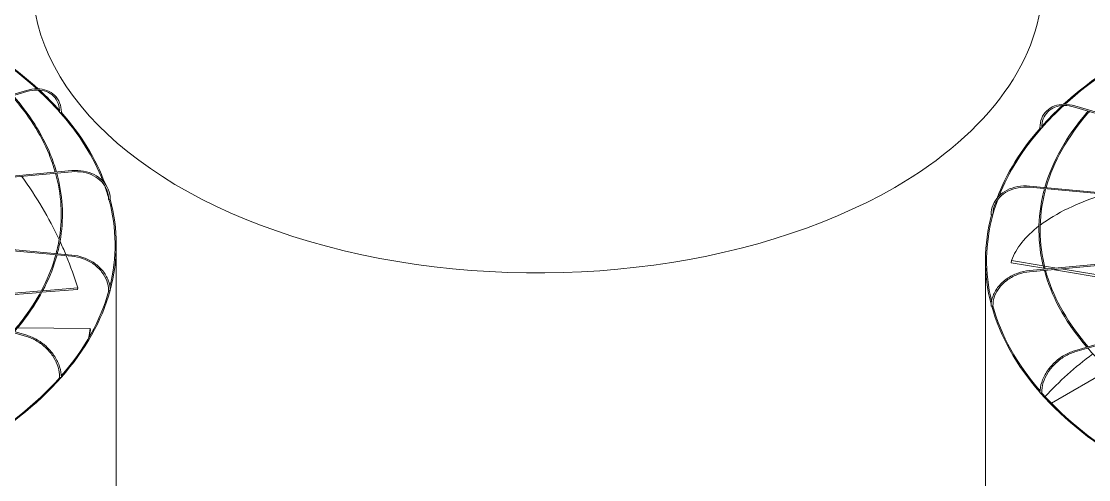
# Model space of a CAD drawing. Header units: millimetres. Extents: x -312439 to 477422, y -331570 to 212570.
# Drawn here: x 396825 to 397379, y 107688 to 107926 of the extents above; entities that cross this region are included whole.
import ezdxf

# ---------------------------------------------------------------- set-up
doc = ezdxf.new("R2010")
doc.units = ezdxf.units.MM

msp = doc.modelspace()

# ---------------------------------------------------------------- linework, layer by layer
at = {"color": 0, "linetype": 'Continuous', "lineweight": 0, "extrusion": (0, 0.816497, 0.57735)}
for p, q in [((396827.703, 107890.06), (396635.536, 107833.53)), ((396635.945, 107833.012), (396827.876, 107889.473)), ((397371.537, 107881.435), (397563.467, 107824.974)), ((397563.876, 107825.492), (397371.709, 107882.023)), ((396851.18, 107848.46), (396637.881, 107828.955)), ((396851.235, 107847.85), (396637.995, 107828.351)), ((397348.177, 107839.812), (397561.418, 107820.313)), ((397561.532, 107820.917), (397348.233, 107840.422)), ((396637.794, 107824.225), (396851.235, 107804.707)), ((396634.847, 107819.23), (396827.703, 107762.496)), ((396635.306, 107819.733), (396827.876, 107763.084)), ((396851.18, 107804.097), (396637.613, 107823.626)), ((397561.619, 107816.187), (397348.177, 107796.669)), ((397348.233, 107796.059), (397561.799, 107815.588)), ((397564.106, 107811.695), (397371.537, 107755.046)), ((397371.709, 107754.458), (397564.566, 107811.192)), ((397325.325, 107661.228), (397325.325, 107801.968)), ((397338.729, 107800.71), (397338.894, 107801.855)), ((397355.584, 107797.904), (397338.729, 107800.71)), ((397338.894, 107801.855), (397355.281, 107799.127)), ((397355.937, 107799.018), (397362.292, 107797.96)), ((397357.746, 107797.544), (397356.245, 107797.794)), ((397419.562, 107787.252), (397360.13, 107797.147)), ((397364.677, 107797.563), (397418.88, 107788.538)), ((396769.846, 107780.841), (396835.407, 107786.144)), ((396854.117, 107786.899), (396835.708, 107785.41)), ((396836.131, 107786.202), (396854.323, 107787.674)), ((396854.117, 107786.899), (396854.323, 107787.674)), ((396834.979, 107785.351), (396770.038, 107780.098)), ((396860.735, 107766.7), (396823.07, 107766.909)), ((396860.9, 107765.939), (396860.735, 107766.7)), ((397359.606, 107727.844), (397389.56, 107745.137))]:
    msp.add_line(p, q, dxfattribs=at)
at = {"color": 3, "linetype": 'Continuous', "lineweight": 0, "extrusion": (0, 0.816497, 0.57735)}
msp.add_line((396874.304, 107669.266), (396874.304, 107810.006), dxfattribs=at)
at = {"color": 0, "linetype": 'Continuous', "lineweight": 0}
for centre, major_axis, ratio, start_param, end_param in [((397092.854, 107946.841), (-262.225, 0), 0.5773503, 0, 2.3561945), ((397092.854, 107946.841), (-262.225, 0), 0.5773503, 2.3561945, 3.1415927), ((396612.079, 107810.006), (-261.613, 0), 0.5773503, 3.7066773, 3.9265771), ((396612.079, 107810.006), (-262.225, 0), 0.5773503, 3.705131, 3.9265633), ((397587.55, 107801.968), (-261.613, 0), 0.5773503, 5.4234857, 5.718128), ((397587.55, 107801.968), (-262.225, 0), 0.5773503, 5.4989549, 5.7196003), ((396612.079, 107810.006), (-261.613, 0), 0.5773503, 3.6151503, 3.7017035), ((396612.079, 107810.006), (-262.225, 0), 0.5773503, 3.6198551, 3.6998544), ((397587.55, 107801.968), (-261.613, 0), 0.5773503, 5.7230202, 5.8115447), ((397587.55, 107801.968), (-262.225, 0), 0.5773503, 5.7247725, 5.8068149), ((396845.206, 107878.68), (-0.306, 0.005), 0.5715189, 0, 0.4809344), ((396845.206, 107878.68), (-0.306, 0.005), 0.5715189, 0.4809344, 2.0517307), ((396612.079, 107810.006), (-261.613, 0), 0.5773503, 3.3623861, 3.6122993), ((396845.479, 107878.76), (-0.306, 0), 0.5773503, 1.5184711, 3.1415927), ((396612.079, 107810.006), (-262.225, 0), 0.5773503, 3.3525846, 3.6125039), ((397587.55, 107801.968), (-262.225, 0), 0.5773503, 5.8129334, 6.0685314), ((397587.55, 107801.968), (-261.613, 0), 0.5773503, 5.8119417, 6.0598961), ((397353.934, 107870.722), (0.306, 0), 0.5773503, 3.1415927, 4.7647143), ((397354.206, 107870.642), (0.306, 0.005), 0.5715189, 4.2314546, 5.8022509), ((397354.206, 107870.642), (0.306, 0.005), 0.5715189, 5.8022509, 6.2831853), ((396612.285, 107768.097), (244.29, -64.884), 0.7560981, 0.5676523, 0.7441319), ((396612.079, 107810.006), (-261.613, 0), 0.5773503, 3.3053341, 3.3466211), ((397587.714, 107760.43), (-250.189, 35.961), 0.3284711, 5.6885713, 5.965771), ((396870.514, 107833.71), (-0.306, 0.006), 0.5752952, 0, 0.1678974), ((396870.514, 107833.71), (-0.306, 0.006), 0.5752952, 0.1678974, 1.7386937), ((396612.079, 107810.006), (-261.613, 0), 0.5773503, 2.9976529, 3.2980059), ((396870.817, 107833.738), (-0.306, 0), 0.5773503, 1.2043118, 3.1415927), ((396612.079, 107810.006), (-262.225, 0), 0.5773503, 2.9856485, 3.2984345), ((397587.55, 107801.968), (-261.613, 0), 0.5773503, 6.0736106, 6.1250005), ((397587.55, 107801.968), (-262.225, 0), 0.5773503, 6.126925, 6.4343205), ((397587.55, 107801.968), (-261.613, 0), 0.5773503, 6.1262297, 6.4235661), ((397328.596, 107825.7), (0.306, 0), 0.5773503, 3.1415927, 5.0788735), ((397328.898, 107825.672), (0.306, 0.006), 0.5752952, 4.5444916, 6.1152879), ((397328.898, 107825.672), (0.306, 0.006), 0.5752952, 6.1152879, 6.2831853), ((397587.714, 107760.43), (-250.189, 35.961), 0.3284711, 5.9728515, 6.2156373), ((396612.285, 107768.097), (244.29, -64.884), 0.7560981, 0.5274276, 0.562586), ((396612.285, 107768.097), (244.29, -64.884), 0.7560981, 0.4379774, 0.5241031), ((396612.079, 107810.006), (-261.613, 0), 0.5773503, 2.6753447, 2.9836943), ((396612.079, 107810.006), (-262.225, 0), 0.5773503, 2.6707914, 2.9843582), ((396870.514, 107786.426), (-0.306, 0.006), 0.5792658, 0, 1.4246091), ((396870.817, 107786.398), (-0.306, 0), 0.5773503, 0.8901525, 3.1415927), ((397328.596, 107778.361), (0.306, 0), 0.5773503, 3.1415927, 5.3930328), ((397587.55, 107801.968), (-262.225, 0), 0.5773503, 0.15775, 0.4689102), ((397328.898, 107778.388), (0.306, 0.006), 0.5792658, 4.8585762, 6.2831853), ((397587.55, 107801.968), (-261.613, 0), 0.5773503, 0.1573017, 0.4645126), ((396611.915, 107768.083), (247.048, 53.431), 0.7719474, 5.9775334, 6.0030301), ((396612.079, 107767.322), (247.048, 53.431), 0.7719474, 5.9850347, 6.0030301), ((397587.55, 107660.728), (-261.613, 0), 0.5773503, 5.6218563, 5.7966666), ((396612.079, 107810.006), (-262.225, 0), 0.5773503, 2.0421116, 2.6702774), ((396612.079, 107810.006), (-261.613, 0), 0.5773503, 2.358999, 2.669365), ((396845.206, 107741.456), (-0.306, 0.005), 0.5830421, 0, 1.1094484), ((396845.479, 107741.376), (-0.306, 0), 0.5773503, 0.5759933, 3.1415927), ((397353.934, 107733.338), (0.306, 0), 0.5773503, 3.1415927, 5.7071921), ((397587.55, 107801.968), (-262.225, 0), 0.5773503, 0.4717795, 0.7837457), ((397354.206, 107733.418), (0.306, 0.005), 0.5830421, 5.1737369, 6.2831853), ((397587.55, 107801.968), (-261.613, 0), 0.5773503, 0.4715588, 0.781436)]:
    msp.add_ellipse(centre, major_axis=major_axis, ratio=ratio, start_param=start_param, end_param=end_param, dxfattribs=at)
for points, knots in [([(396845.785, 107878.76), (396845.785, 107880.493), (396845.486, 107882.143), (396844.31, 107885.112), (396843.434, 107886.431), (396841.193, 107888.598), (396839.829, 107889.446), (396836.758, 107890.587), (396835.051, 107890.881), (396831.463, 107890.894), (396829.581, 107890.613), (396827.703, 107890.06)], [4.712389, 4.712389, 4.712389, 4.712389, 5.0265482, 5.0265482, 5.3407075, 5.3407075, 5.6548668, 5.6548668, 5.969026, 5.969026, 6.2831853, 6.2831853, 6.2831853, 6.2831853]), ([(396842.637, 107847.679), (396841.749, 107850.787), (396840.673, 107853.878), (396835.094, 107867.415), (396828.593, 107877.591), (396820.086, 107887.181)], [4.09036759, 4.09036759, 4.09036759, 4.09036759, 4.16055829, 4.16055829, 4.40029723, 4.40029723, 4.40029723, 4.40029723]), ([(396843.257, 107847.735), (396842.372, 107850.854), (396841.297, 107853.955), (396835.725, 107867.545), (396829.228, 107877.755), (396820.735, 107887.372)], [4.08953528, 4.08953528, 4.08953528, 4.08953528, 4.15944113, 4.15944113, 4.39851052, 4.39851052, 4.39851052, 4.39851052]), ([(396827.876, 107889.473), (396829.692, 107890.007), (396831.504, 107890.274), (396834.939, 107890.251), (396836.56, 107889.961), (396839.453, 107888.861), (396840.723, 107888.051), (396842.798, 107885.993), (396843.602, 107884.744), (396844.667, 107881.921), (396844.928, 107880.346), (396844.9, 107878.685)], [0, 0, 0, 0, 0.317268, 0.317268, 0.6345361, 0.6345361, 0.9518041, 0.9518041, 1.2690722, 1.2690722, 1.5863402, 1.5863402, 1.5863402, 1.5863402]), ([(397353.627, 107870.722), (397353.627, 107872.455), (397353.927, 107874.105), (397355.102, 107877.074), (397355.979, 107878.393), (397358.219, 107880.56), (397359.583, 107881.408), (397362.654, 107882.549), (397364.361, 107882.843), (397367.95, 107882.856), (397369.831, 107882.575), (397371.709, 107882.023)], [4.712389, 4.712389, 4.712389, 4.712389, 5.0265482, 5.0265482, 5.3407075, 5.3407075, 5.6548668, 5.6548668, 5.969026, 5.969026, 6.2831853, 6.2831853, 6.2831853, 6.2831853]), ([(397371.537, 107881.435), (397369.721, 107881.969), (397367.908, 107882.236), (397364.474, 107882.213), (397362.852, 107881.923), (397359.96, 107880.823), (397358.689, 107880.013), (397356.614, 107877.955), (397355.81, 107876.706), (397354.745, 107873.883), (397354.485, 107872.309), (397354.513, 107870.647)], [0, 0, 0, 0, 0.317268, 0.317268, 0.6345361, 0.6345361, 0.9518041, 0.9518041, 1.2690722, 1.2690722, 1.5863402, 1.5863402, 1.5863402, 1.5863402]), ([(397378.677, 107879.334), (397378.452, 107879.079), (397378.228, 107878.824), (397367.388, 107866.354), (397359.99, 107853.2), (397356.155, 107839.698)], [0.31387846, 0.31387846, 0.31387846, 0.31387846, 0.32022171, 0.32022171, 0.6228537, 0.6228537, 0.6228537, 0.6228537]), ([(397379.326, 107879.144), (397379.054, 107878.836), (397378.783, 107878.528), (397367.951, 107866.082), (397360.597, 107853.026), (397356.776, 107839.641)], [0.31209175, 0.31209175, 0.31209175, 0.31209175, 0.31977769, 0.31977769, 0.62202139, 0.62202139, 0.62202139, 0.62202139]), ([(396843.068, 107805.454), (396843.824, 107808.309), (396844.42, 107811.179), (396846.522, 107825.057), (396845.832, 107836.174), (396842.806, 107847.079)], [3.77541609, 3.77541609, 3.77541609, 3.77541609, 3.83978539, 3.83978539, 4.08585643, 4.08585643, 4.08585643, 4.08585643]), ([(396843.687, 107805.397), (396844.441, 107808.26), (396845.035, 107811.137), (396847.132, 107825.053), (396846.444, 107836.204), (396843.425, 107847.136)], [3.77616248, 3.77616248, 3.77616248, 3.77616248, 3.84020832, 3.84020832, 4.08505688, 4.08505688, 4.08505688, 4.08505688]), ([(396871.123, 107833.738), (396871.123, 107835.474), (396870.79, 107837.182), (396869.491, 107840.368), (396868.525, 107841.846), (396866.061, 107844.425), (396864.562, 107845.525), (396861.182, 107847.246), (396859.301, 107847.866), (396855.34, 107848.568), (396853.259, 107848.65), (396851.18, 107848.46)], [4.712389, 4.712389, 4.712389, 4.712389, 5.0265482, 5.0265482, 5.3407075, 5.3407075, 5.6548668, 5.6548668, 5.969026, 5.969026, 6.2831853, 6.2831853, 6.2831853, 6.2831853]), ([(396851.235, 107847.85), (396853.251, 107848.034), (396855.265, 107847.952), (396859.089, 107847.264), (396860.898, 107846.658), (396864.129, 107844.987), (396865.551, 107843.923), (396867.87, 107841.444), (396868.767, 107840.03), (396869.951, 107836.992), (396870.239, 107835.368), (396870.208, 107833.716)], [6.2831853, 6.2831853, 6.2831853, 6.2831853, 6.6004533, 6.6004533, 6.9177214, 6.9177214, 7.2349894, 7.2349894, 7.5522575, 7.5522575, 7.8695255, 7.8695255, 7.8695255, 7.8695255]), ([(397328.29, 107825.7), (397328.29, 107827.436), (397328.623, 107829.144), (397329.922, 107832.33), (397330.887, 107833.808), (397333.352, 107836.387), (397334.85, 107837.488), (397338.23, 107839.208), (397340.111, 107839.828), (397344.073, 107840.53), (397346.153, 107840.612), (397348.233, 107840.422)], [4.712389, 4.712389, 4.712389, 4.712389, 5.0265482, 5.0265482, 5.3407075, 5.3407075, 5.6548668, 5.6548668, 5.969026, 5.969026, 6.2831853, 6.2831853, 6.2831853, 6.2831853]), ([(397348.177, 107839.812), (397346.161, 107839.996), (397344.147, 107839.914), (397340.324, 107839.226), (397338.515, 107838.62), (397335.284, 107836.949), (397333.862, 107835.885), (397331.543, 107833.406), (397330.646, 107831.992), (397329.461, 107828.954), (397329.174, 107827.33), (397329.205, 107825.678)], [6.2831853, 6.2831853, 6.2831853, 6.2831853, 6.6004533, 6.6004533, 6.9177214, 6.9177214, 7.2349894, 7.2349894, 7.5522575, 7.5522575, 7.8695255, 7.8695255, 7.8695255, 7.8695255]), ([(397355.987, 107839.098), (397355.828, 107838.52), (397355.675, 107837.942), (397352.176, 107824.123), (397352.243, 107810.589), (397355.726, 107797.359)], [0.6273321, 0.6273321, 0.6273321, 0.6273321, 0.64026634, 0.64026634, 0.9362265, 0.9362265, 0.9362265, 0.9362265]), ([(397356.607, 107839.041), (397356.445, 107838.456), (397356.289, 107837.871), (397352.786, 107824.085), (397352.855, 107810.604), (397356.344, 107797.416)], [0.62653255, 0.62653255, 0.62653255, 0.62653255, 0.63973087, 0.63973087, 0.93697289, 0.93697289, 0.93697289, 0.93697289]), ([(396820.781, 107765.171), (396822.865, 107767.558), (396824.825, 107769.982), (396834.401, 107782.798), (396839.872, 107793.717), (396842.907, 107804.853)], [3.46025293, 3.46025293, 3.46025293, 3.46025293, 3.51974047, 3.51974047, 3.77090484, 3.77090484, 3.77090484, 3.77090484]), ([(396821.427, 107764.981), (396823.47, 107767.332), (396825.394, 107769.717), (396834.978, 107782.563), (396840.481, 107793.566), (396843.527, 107804.797)], [3.4620089, 3.4620089, 3.4620089, 3.4620089, 3.52025567, 3.52025567, 3.77168417, 3.77168417, 3.77168417, 3.77168417]), ([(396851.18, 107804.097), (396853.195, 107803.912), (396855.211, 107803.462), (396859.042, 107802.071), (396860.857, 107801.132), (396864.1, 107798.862), (396865.529, 107797.531), (396867.86, 107794.613), (396868.762, 107793.026), (396869.951, 107789.758), (396870.239, 107788.078), (396870.208, 107786.432)], [0, 0, 0, 0, 0.317268, 0.317268, 0.6345361, 0.6345361, 0.9518041, 0.9518041, 1.2690722, 1.2690722, 1.5863402, 1.5863402, 1.5863402, 1.5863402]), ([(396871.123, 107786.398), (396871.123, 107788.135), (396870.79, 107789.899), (396869.496, 107793.309), (396868.535, 107794.955), (396866.083, 107797.97), (396864.592, 107799.338), (396861.224, 107801.669), (396859.348, 107802.63), (396855.393, 107804.054), (396853.315, 107804.517), (396851.235, 107804.707)], [4.712389, 4.712389, 4.712389, 4.712389, 5.0265482, 5.0265482, 5.3407075, 5.3407075, 5.6548668, 5.6548668, 5.969026, 5.969026, 6.2831853, 6.2831853, 6.2831853, 6.2831853]), ([(397328.29, 107778.361), (397328.29, 107780.097), (397328.622, 107781.861), (397329.916, 107785.271), (397330.877, 107786.917), (397333.33, 107789.932), (397334.821, 107791.301), (397338.189, 107793.631), (397340.064, 107794.593), (397344.019, 107796.016), (397346.097, 107796.479), (397348.177, 107796.669)], [4.712389, 4.712389, 4.712389, 4.712389, 5.0265482, 5.0265482, 5.3407075, 5.3407075, 5.6548668, 5.6548668, 5.969026, 5.969026, 6.2831853, 6.2831853, 6.2831853, 6.2831853]), ([(397355.886, 107796.759), (397356.115, 107795.914), (397356.358, 107795.071), (397360.561, 107781.283), (397367.788, 107768.679), (397377.985, 107756.943)], [0.94070481, 0.94070481, 0.94070481, 0.94070481, 0.95960699, 0.95960699, 1.25038008, 1.25038008, 1.25038008, 1.25038008]), ([(397356.505, 107796.815), (397356.734, 107795.977), (397356.976, 107795.14), (397361.181, 107781.409), (397368.413, 107768.842), (397378.632, 107757.133)], [0.94148414, 0.94148414, 0.94148414, 0.94148414, 0.96039344, 0.96039344, 1.25213605, 1.25213605, 1.25213605, 1.25213605]), ([(397348.233, 107796.059), (397346.217, 107795.875), (397344.201, 107795.424), (397340.37, 107794.033), (397338.556, 107793.094), (397335.312, 107790.824), (397333.883, 107789.493), (397331.552, 107786.575), (397330.651, 107784.989), (397329.461, 107781.721), (397329.174, 107780.04), (397329.205, 107778.394)], [0, 0, 0, 0, 0.317268, 0.317268, 0.6345361, 0.6345361, 0.9518041, 0.9518041, 1.2690722, 1.2690722, 1.5863402, 1.5863402, 1.5863402, 1.5863402]), ([(396827.703, 107762.496), (396829.519, 107761.962), (396831.338, 107761.161), (396834.796, 107759.103), (396836.436, 107757.846), (396839.369, 107755.005), (396840.662, 107753.42), (396842.773, 107750.084), (396843.59, 107748.333), (396844.668, 107744.843), (396844.928, 107743.105), (396844.9, 107741.461)], [6.2831853, 6.2831853, 6.2831853, 6.2831853, 6.6004533, 6.6004533, 6.9177214, 6.9177214, 7.2349894, 7.2349894, 7.5522575, 7.5522575, 7.8695255, 7.8695255, 7.8695255, 7.8695255]), ([(396845.785, 107741.376), (396845.785, 107743.109), (396845.486, 107744.923), (396844.323, 107748.544), (396843.46, 107750.349), (396841.256, 107753.778), (396839.915, 107755.401), (396836.884, 107758.311), (396835.194, 107759.597), (396831.629, 107761.707), (396829.754, 107762.531), (396827.876, 107763.084)], [4.712389, 4.712389, 4.712389, 4.712389, 5.0265482, 5.0265482, 5.3407075, 5.3407075, 5.6548668, 5.6548668, 5.969026, 5.969026, 6.2831853, 6.2831853, 6.2831853, 6.2831853]), ([(397353.627, 107733.338), (397353.627, 107735.071), (397353.927, 107736.885), (397355.089, 107740.506), (397355.952, 107742.311), (397358.157, 107745.74), (397359.498, 107747.364), (397362.529, 107750.273), (397364.218, 107751.559), (397367.783, 107753.669), (397369.658, 107754.493), (397371.537, 107755.046)], [4.712389, 4.712389, 4.712389, 4.712389, 5.0265482, 5.0265482, 5.3407075, 5.3407075, 5.6548668, 5.6548668, 5.969026, 5.969026, 6.2831853, 6.2831853, 6.2831853, 6.2831853]), ([(397371.709, 107754.458), (397369.894, 107753.924), (397368.075, 107753.123), (397364.616, 107751.065), (397362.977, 107749.808), (397360.044, 107746.967), (397358.75, 107745.382), (397356.64, 107742.046), (397355.823, 107740.295), (397354.745, 107736.805), (397354.485, 107735.067), (397354.513, 107733.424)], [6.2831853, 6.2831853, 6.2831853, 6.2831853, 6.6004533, 6.6004533, 6.9177214, 6.9177214, 7.2349894, 7.2349894, 7.5522575, 7.5522575, 7.8695255, 7.8695255, 7.8695255, 7.8695255]), ([(397378.429, 107756.435), (397379.293, 107755.451), (397380.178, 107754.473), (397391.696, 107742.114), (397405.144, 107731.617), (397420.883, 107722.432)], [1.25457919, 1.25457919, 1.25457919, 1.25457919, 1.27901417, 1.27901417, 1.56542833, 1.56542833, 1.56542833, 1.56542833])]:
    msp.add_open_spline(points, degree=3, knots=knots, dxfattribs=at)

doc.saveas('drawing.dxf')
